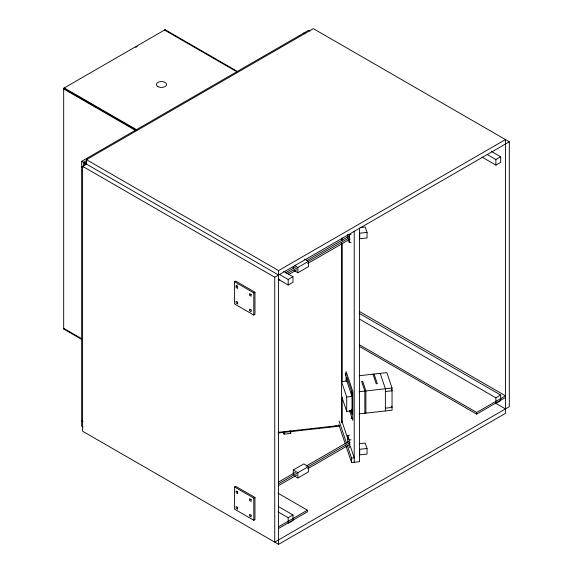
<?xml version="1.0" encoding="UTF-8"?>
<svg xmlns="http://www.w3.org/2000/svg" width="573" height="573" viewBox="0 0 573 573"><rect width="100%" height="100%" fill="white"/><g stroke="black" fill="none" stroke-linecap="round" stroke-linejoin="round"><path stroke-width="0.86" d="M81.395 339.216L63.675 328.988L63.675 88.271L165.124 29.703L237.523 71.503M135.694 47.358L137.241 46.463M83.013 427.007L81.638 426.212L81.638 161.321L308.546 30.312L309.921 31.107M86.444 159.652L278.571 270.578L505.479 139.576L505.479 413.348L278.571 544.35L82.598 431.204L82.598 166.306L86.444 164.093L86.444 159.652L313.352 28.65L509.325 141.796L509.325 406.694L274.732 542.13L274.732 277.239L509.325 141.796M86.466 160.526L83.372 162.317L83.372 166.679M86.845 161.643L84.525 162.983L84.525 165.597M63.675 328.988L64.255 328.651M234.593 281.794L235.747 281.128L254.956 292.223L254.956 314.405L253.803 315.071L234.593 303.976L234.593 281.794L253.803 292.889L254.956 292.223M236.133 285.784L237.666 286.672L237.666 288.448L236.133 287.56L236.133 285.784L237.587 284.946M285.29 272.934L295.331 267.14M306.92 260.45L349.415 235.911M286.822 273.822L296.864 268.028M294.794 265.671L297.867 267.448L349.401 237.695M278.328 280.505L279.868 279.61M288.369 274.703L296.864 269.797M307.687 263.559L350.175 239.02M294.028 270.556L297.867 272.769L308.439 266.667L308.439 261.345L304.592 259.125M278.908 274.102L288.183 279.452L292.982 276.68L292.982 282.231L288.183 285.003L278.134 279.201M487.372 154.638L495.874 159.545L500.68 156.773L500.68 162.317L495.874 165.088L481.965 157.059M234.593 487.007L235.747 486.348L254.956 497.436L254.956 519.625L253.803 520.291L234.593 509.196L234.593 487.007L253.803 498.102L254.956 497.436M293.254 474.437L293.254 470.003L303.826 463.901L308.439 466.565L308.439 471.887L297.867 477.989L294.028 475.769M278.335 482.165L295.331 472.353M306.147 466.107L348.642 441.575M278.328 483.949L296.864 473.241M293.254 470.003L297.867 472.661L350.175 442.463M278.328 485.725L296.864 475.017M307.687 468.771L350.175 444.24M288.183 517.727L292.982 514.955L292.982 520.499L288.183 523.271L288.183 517.727L278.134 511.925M495.874 397.82L500.68 395.041L500.68 400.591L495.874 403.363L495.874 397.82L359.88 319.297M278.571 526.823L307.393 510.185L307.393 511.847L278.571 528.485M359.722 344.946L476.664 412.46L505.479 395.821L359.887 311.762M359.722 346.608L476.664 414.121L505.479 397.483M360.331 227.553L365.223 227.008L367.035 232.394L367.035 237.945L359.701 238.762L359.701 233.218L367.035 232.394M351.056 234.586L349.272 234.78L349.272 242.551L351.056 242.35M359.3 375.709L386.861 372.615L392.047 388.014L392.047 410.196L359.149 413.892M341.515 381.582L346.851 380.988L352.037 396.387L346.701 396.982L341.515 381.582L341.515 396.007L346.701 411.407L352.037 410.805L351.493 409.186M359.149 391.703L392.047 388.014M385.378 391.538L392.047 390.786L391.61 389.504M385.378 408.177L392.047 407.424L391.61 406.142M278.199 432.35L339.316 425.488M288.677 431.362L290.447 431.161M293.992 430.767L295.761 430.567M329.418 426.785L331.194 426.591M334.732 426.19L336.509 425.99M278.199 433.016L339.316 426.154M283.513 432.465L284.079 434.148L290.747 433.396L290.747 431.018M347.718 442.284L347.718 435.38L349.501 435.179M347.718 435.38L349.272 440L351.056 439.799M359.515 443.731L365.223 443.094L367.035 448.48L367.035 454.031L359.701 454.855L359.701 449.304L367.035 448.48M347.317 445.508L351.571 458.142L354.236 457.841L350.268 446.052M345.899 445.73L351.571 462.576L359.572 461.68L359.572 228.126M303.747 33.084L305.115 33.879M491.405 151.415L500.68 156.773M164.544 30.04L236.95 71.84M64.255 87.941L136.653 129.742M63.675 88.271L136.847 130.522M63.675 88.937L135.307 130.293M359.271 313.402L500.68 395.041M283.714 271.33L292.982 276.68M86.444 158.542L87.812 159.337M81.638 161.321L278.571 275.019M495.409 403.091L505.479 408.907M82.598 166.306L274.732 277.239M81.638 166.865L83.013 167.66M63.675 328.322L81.395 338.55M277.962 493.195L307.393 510.185M278.306 506.475L292.982 514.955M81.638 420.668L83.013 421.463M348.241 239.471L349.272 242.551M380.193 373.36L385.378 388.759L385.378 410.948M374.054 374.054L377.299 383.674L376.232 383.795L372.987 374.169M351.765 391.696L346.851 377.106L346.851 381.539M350.669 410.633L352.037 414.687L352.037 392.505M349.444 410.318L352.81 420.324L352.81 391.488L346.071 371.469L346.071 381.081M341.759 420.783L347.997 439.312M339.094 421.083L346.464 442.979M338.808 424.679L345.333 444.046M290.182 431.713L290.747 433.396M495.874 159.545L495.874 165.088M476.664 412.46L476.664 414.121M365.903 413.133L365.903 390.944L362.666 381.324L361.599 381.439L364.836 391.065L364.836 413.255M354.236 231.406L354.236 462.275M351.571 458.142L351.571 462.576M349.272 440L349.272 447.764M347.718 234.479L347.718 237.931M346.701 396.982L346.701 411.407M341.974 237.938L341.974 240.624M341.974 243.31L341.974 382.012M341.974 397.225L341.974 422.28M341.823 238.375L341.823 240.166M341.823 242.845L341.823 381.546M341.823 398.55L341.823 422.709M297.867 267.448L297.867 272.769M297.867 472.661L297.867 477.989M293.254 266.56L293.254 268.336M288.183 279.452L288.183 285.003M284.079 431.77L284.079 434.148M278.571 270.578L278.571 544.35M253.803 292.889L253.803 315.071M253.803 498.102L253.803 520.291M165.124 29.703L165.124 30.369M345.469 373.868L345.662 375.057L345.469 373.868M351.428 391.574L351.621 392.763L351.428 391.574M351.428 417.087L351.621 418.276L351.428 417.087M251.117 294.436L249.577 293.555L249.577 295.324L251.117 296.212L251.117 294.436M237.666 302.207L236.133 301.319L236.133 303.088L237.666 303.976L237.666 302.207M251.117 309.972L249.577 309.083L249.577 310.86L251.117 311.741L251.117 309.972M237.666 491.892L236.133 491.004L236.133 492.78L237.666 493.668L237.666 491.892M251.117 499.656L249.577 498.768L249.577 500.544L251.117 501.432L251.117 499.656M237.666 507.42L236.133 506.532L236.133 508.308L237.666 509.196L237.666 507.42M251.117 515.184L249.577 514.296L249.577 516.072L251.117 516.961L251.117 515.184M157.869 86.58A5.093 2.944 0 0 0 166.392 85.262A5.093 2.944 0 0 0 160.154 81.66A5.093 2.944 0 0 0 157.869 86.58"/></g></svg>
